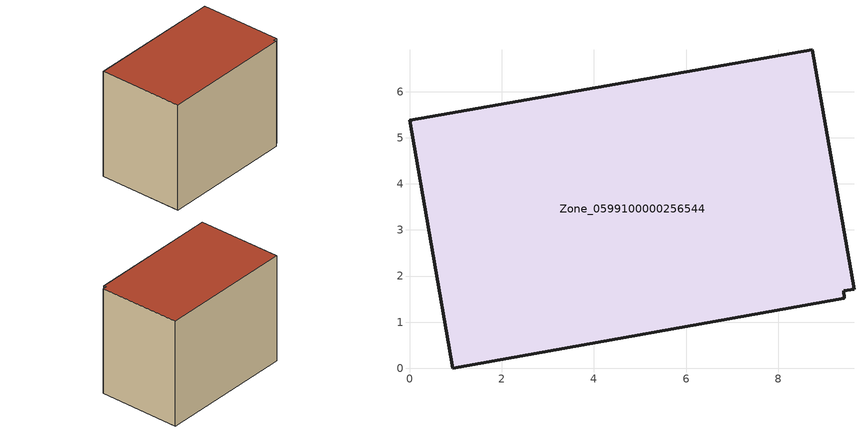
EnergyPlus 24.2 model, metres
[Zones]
Zone_0599100000256544
 floor ground (C_G): 9.64,1.72 9.41,1.68 9.43,1.52 0.94,0 0,5.38 8.74,6.91 z0
 wall outside (C_F): 9.64,1.72 8.74,6.91 0,5.38 0.94,0 9.43,1.52 9.41,1.68 9.64,1.72 z0:7
 roof outside (C_R): 9.41,1.68 9.64,1.72 8.74,6.91 0,5.38 0.94,0 9.43,1.52 z7
[BUILDING]
Pand.0599100000256544: North Axis=0; Terrain=City; Loads Convergence Tolerance Value=0.04; Temperature Convergence Tolerance Value=0.4; Solar Distribution=FullExterior; Maximum Number of Warmup Days=25; Minimum Number of Warmup Days=1
[Site:Location]
Rotterdam.The.Hague.AP_ZH_NLD Design_Conditions: Latitude=51.96; Longitude=4.45; Time Zone=1; Elevation=-4.5
[SITE:GROUNDTEMPERATURE:BUILDINGSURFACE]
18, 18, 18, 18, 18, 18, 18, 18, 18, 18, 18, 18
[MATERIAL] Thermal Absorptance=0.9; Solar Absorptance=0.7; Visible Absorptance=0.7
Name | Roughness | Thickness | Conductivity | Density | Specific Heat
G.TC.1946 | MediumSmooth | 0.15 | 1 | 540 | 1210
F.TC.1946 | Rough | 0.3 | 0.857143 | 1920 | 840
R.TC.1946 | MediumRough | 0.2 | 0.909091 | 1500 | 1000
[CONSTRUCTION]
C_G: G.TC.1946
C_F: F.TC.1946
C_R: R.TC.1946
[ZONE]
Zone_0599100000256544: Type=1; Multiplier=1; Ceiling Height=Autocalculate; Volume=Autocalculate; Floor Area=autocalculate; Part of Total Floor Area=Yes
[ZONEINFILTRATION:DESIGNFLOWRATE]
Infil_Zone_0599100000256544: Zone or ZoneList or Space or SpaceList=Zone_0599100000256544; Schedule=AlwaysOn; Design Flow Rate Calculation Method=Flow/Area; Flow Rate per Floor Area=0.003; Constant Term Coefficient=1; Temperature Term Coefficient=0; Velocity Term Coefficient=0; Velocity Squared Term Coefficient=0
[HVACTEMPLATE:ZONE:IDEALLOADSAIRSYSTEM]
Zone_0599100000256544: Maximum Heating Supply Air Temperature=50; Minimum Cooling Supply Air Temperature=13; Maximum Heating Supply Air Humidity Ratio=0.0156; Minimum Cooling Supply Air Humidity Ratio=0.0077; Heating Limit=NoLimit; Cooling Limit=NoLimit; Dehumidification Control Type=ConstantSensibleHeatRatio; Cooling Sensible Heat Ratio=0.7; Dehumidification Setpoint=60; Humidification Control Type=None; Humidification Setpoint=30; Outdoor Air Method=None; Outdoor Air Flow Rate per Person=0.00944; Outdoor Air Flow Rate per Zone Floor Area=0; Outdoor Air Flow Rate per Zone=0; Demand Controlled Ventilation Type=None; Outdoor Air Economizer Type=NoEconomizer; Heat Recovery Type=None; Sensible Heat Recovery Effectiveness=0.7; Latent Heat Recovery Effectiveness=0.65
[ZONECONTROL:THERMOSTAT]
ThermostatControl_Zone_0599100000256544: Zone or ZoneList=Zone_0599100000256544; Control Type Schedule=DualSetpointControlType; Control 1=Thermostat_Zone_0599100000256544; Temperature Difference Between Cutout And Setpoint=0
[THERMOSTATSETPOINT:DUALSETPOINT]
Thermostat_Zone_0599100000256544: Heating Setpoint Temperature Schedule=HeatingSetpoint_Zone_0599100000256544; Cooling Setpoint Temperature Schedule=CoolingSetpoint_Zone_0599100000256544
[SCHEDULE:COMPACT]
HeatingSetpoint_Zone_0599100000256544: Through: 12/31, For: AllDays, Until: 24:00, 21
CoolingSetpoint_Zone_0599100000256544: Through: 12/31, For: AllDays, Until: 24:00, 24
DualSetpointControlType: Through: 12/31, For: AllDays, Until: 24:00, 4
AlwaysOn: Through: 12/31, For: AllDays, Until: 24:00, 1
